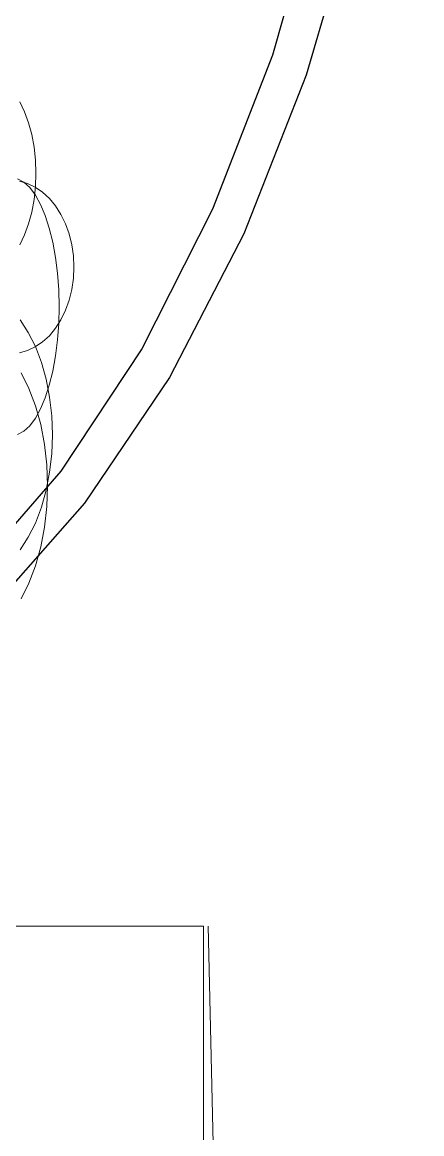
# Model space of a CAD drawing. Header units: millimetres. Extents: x -1800 to 33200, y -8500 to 38400.
# Drawn here: x 30098 to 30538, y 21378 to 22604 of the extents above; entities that cross this region are included whole.
import ezdxf

# ---------------------------------------------------------------- set-up
doc = ezdxf.new("R2010")
doc.units = ezdxf.units.MM
for name, color, linetype, lineweight in [('E-FURNITURE', 7, 'Continuous', 18), ('E-PLANT', 3, 'Continuous', 13), ('E-WALL', 7, 'Continuous', 25)]:
    doc.layers.add(name, color=color, linetype=linetype, lineweight=lineweight)

msp = doc.modelspace()

# ---------------------------------------------------------------- linework, layer by layer
at = {"layer": 'E-FURNITURE'}
msp.add_line((30303, 21606.8), (30315.9, 21016.8), dxfattribs=at)
msp.add_lwpolyline([(30049.2, 21606.8), (30297.8, 21606.8), (30297.8, 21075.8), (30049.2, 21075.8)], close=True, dxfattribs=at)
at = {"layer": 'E-PLANT'}
for points in [[(30095.3, 22516.2), (30100.6, 22505.2), (30105, 22493.1), (30108.5, 22480), (30111, 22466.2), (30112.6, 22451.9), (30113.1, 22437.3), (30113.1, 22437.3), (30112.6, 22422.7), (30111, 22408.4), (30108.5, 22394.6), (30105, 22381.5), (30100.6, 22369.3), (30095.3, 22358.3)], [(30092.9, 22431.1), (30099.6, 22427.5), (30106.2, 22421.5), (30112.4, 22413.3), (30118.1, 22403), (30123.3, 22390.7), (30127.8, 22376.7), (30131.7, 22361.3), (30134.7, 22344.6), (30136.9, 22327), (30138.3, 22308.8), (30138.7, 22290.2), (30138.7, 22290.2), (30138.3, 22271.7), (30136.9, 22253.5), (30134.7, 22235.9), (30131.7, 22219.2), (30127.8, 22203.7), (30123.3, 22189.8), (30118.1, 22177.5), (30112.4, 22167.2), (30106.2, 22158.9), (30099.6, 22153), (30092.9, 22149.3)], [(30094.9, 22428.5), (30103.7, 22426.1), (30112.3, 22422), (30120.4, 22416.5), (30127.9, 22409.6), (30134.7, 22401.4), (30140.6, 22392), (30145.6, 22381.6), (30149.6, 22370.4), (30152.5, 22358.6), (30154.3, 22346.4), (30154.9, 22333.9), (30154.9, 22333.9), (30154.3, 22321.5), (30152.5, 22309.2), (30149.6, 22297.4), (30145.6, 22286.2), (30140.6, 22275.8), (30134.7, 22266.4), (30127.9, 22258.2), (30120.4, 22251.3), (30112.3, 22245.8), (30103.7, 22241.7), (30094.9, 22239.3)], [(30095.6, 22275.7), (30104.6, 22261.9), (30112.4, 22246.2), (30119.1, 22228.8), (30124.3, 22210.1), (30128.1, 22190.3), (30130.5, 22169.8), (30131.3, 22148.9), (30131.3, 22148.9), (30130.5, 22128), (30128.1, 22107.5), (30124.3, 22087.7), (30119.1, 22069), (30112.4, 22051.6), (30104.6, 22035.9), (30095.6, 22022.1)], [(30096.8, 22217.4), (30105.4, 22200), (30112.6, 22180.9), (30118.3, 22160.2), (30122.5, 22138.3), (30125, 22115.7), (30125.8, 22092.7), (30125.8, 22092.7), (30125, 22069.7), (30122.5, 22047), (30118.3, 22025.2), (30112.6, 22004.5), (30105.4, 21985.3), (30096.8, 21968)]]:
    msp.add_lwpolyline(points, dxfattribs=at)
at = {"layer": 'E-WALL'}
for points in [[(30538.2, 23350), (30530.1, 23140), (30505.8, 22933.5), (30465.9, 22734.2), (30411, 22545.5), (30342, 22370.4), (30260.1, 22212.2), (30166.7, 22073.4), (30063.4, 21956.5), (29952, 21863.4), (29834.4, 21795.7), (29712.6, 21754.7), (29588.6, 21740.9), (29464.7, 21754.7), (29342.8, 21795.7), (29225.2, 21863.4), (29113.8, 21956.5)], [(30495, 23350), (30487.3, 23145.8), (30464.2, 22945.1), (30426, 22751.3), (30373.6, 22567.8), (30307.7, 22397.7), (30229.6, 22243.8), (30140.4, 22108.9), (30041.8, 21995.2), (29935.5, 21904.7), (29823.2, 21838.9), (29706.9, 21799), (29588.6, 21785.6), (29470.3, 21799), (29354, 21838.9), (29241.7, 21904.7), (29135.4, 21995.2)]]:
    msp.add_lwpolyline(points, dxfattribs=at)

doc.saveas('drawing.dxf')
